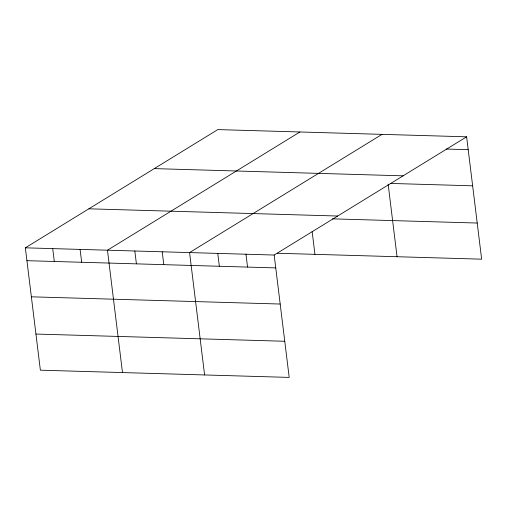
<?xml version="1.0" encoding="UTF-8"?>
<svg xmlns="http://www.w3.org/2000/svg" width="507" height="507" viewBox="0 0 507 507"><rect width="100%" height="100%" fill="white"/><g stroke="black" fill="none" stroke-linecap="round" stroke-linejoin="round"><path stroke-width="0.76" d="M466.624 136.814L274.173 255.04L289.199 377.404L40.376 370.186L25.35 247.822L217.801 129.596L466.624 136.814L481.65 259.178L277.405 253.253M299.916 131.978L107.459 250.205L122.485 372.569M382.024 134.361L189.574 252.587L204.6 374.952M446.274 149.045L468.202 149.679M154.293 168.609L403.116 175.834M390.39 183.426L472.644 185.816M88.858 208.808L337.681 216.026M332.396 218.84L477.214 223.042M25.35 247.822L274.173 255.04M26.928 260.68L275.751 267.905M31.364 296.817L280.187 304.035M35.94 334.05L284.763 341.268M388.14 184.136L397.051 256.726M312.141 231.56L314.942 254.343M245.971 254.222L247.549 267.088M217.776 253.405L219.354 266.264M162.202 251.789L163.78 264.654M134.83 250.997L136.408 263.862M80.093 249.406L81.671 262.271M52.722 248.614L54.3 261.479"/></g></svg>
